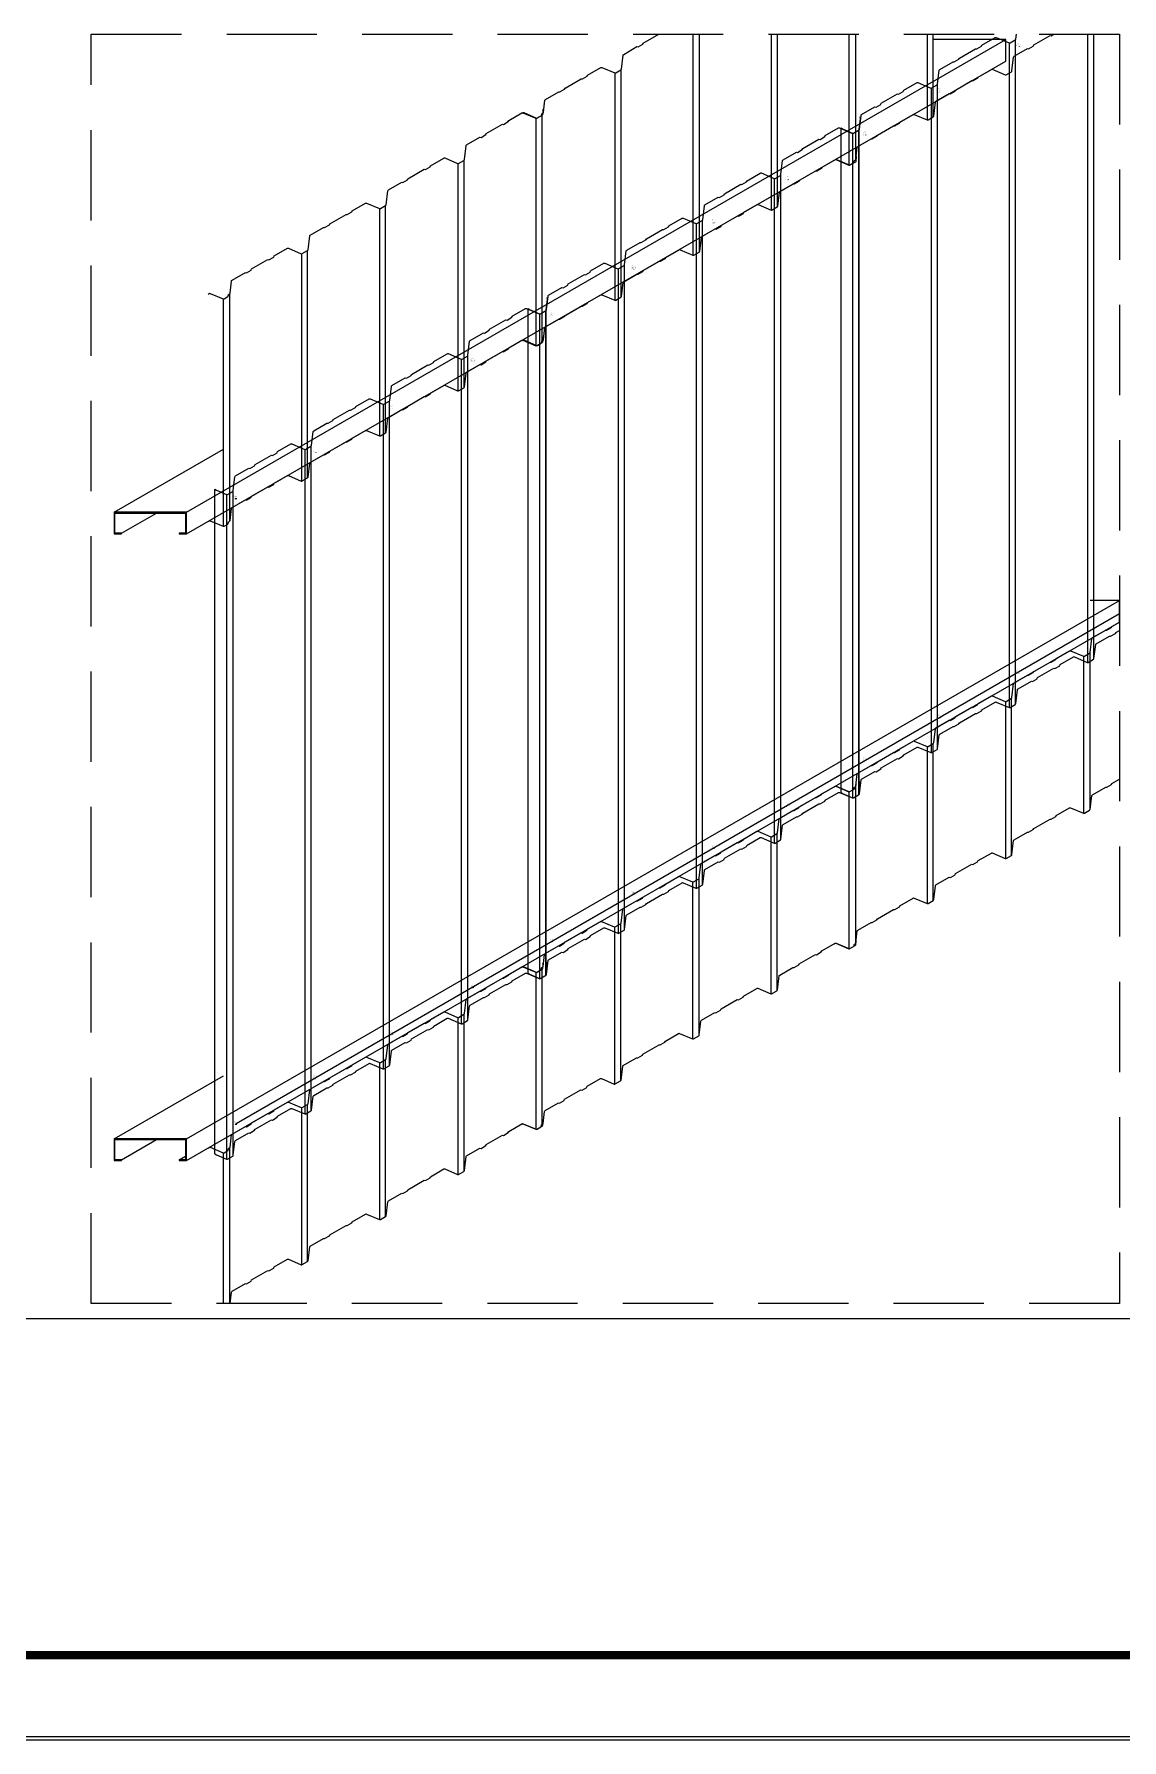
# Model space of a CAD drawing. Header units: inches. Extents: x 340055 to 349452, y -34649 to -30845.
# Drawn here: x 343097.2 to 343245.9, y -33835.7 to -33602.3 of the extents above; entities that cross this region are included whole.
import ezdxf

# ---------------------------------------------------------------- set-up
doc = ezdxf.new("R2010")
doc.units = ezdxf.units.IN
doc.header["$MEASUREMENT"] = 0
doc.linetypes.add('HIDDEN', pattern=[0.375, 0.25, -0.125])
for name, color, linetype in [('114', 114, 'Continuous'), ('251', 251, 'Continuous'), ('3', 3, 'Continuous'), ('6', 6, 'Continuous'), ('MISCEL', 7, 'Continuous'), ('NET IN', 3, 'Continuous')]:
    doc.layers.add(name, color=color, linetype=linetype)
doc.layers.add('TL-TIILE BLOCK A2$0$TL-TITLE BLOCK 1', color=7, linetype='Continuous', lineweight=50)

# ---------------------------------------------------------------- blocks, each defined once
blk = doc.blocks.new('A$C757978EA')
at = {"layer": 'MISCEL', "const_width": 1.12}
for points in [[(-34, 36, 0.01776), (-38, 34, 0.104914), (-50, 24, 0.170568), (-54, 14, 0.170568)], [(-54, 14, 0.170568), (-50, 5, 0.104914), (-38, -5, 0.066615), (-22, -11, 0.052757), (0, -13, 0.052757), (22, -11, 0.066615), (38, -5, 0.104914), (50, 5, 0.170568), (54, 14, 0.170568), (50, 24, 0.104914), (38, 34, 0.01776), (34, 36, 0.052757)], [(-54, 2, 0.170568), (-50, -8, 0.104914), (-38, -18, 0.066615), (-22, -24, 0.052757), (0, -26, 0.052757), (22, -24, 0.066615), (38, -18, 0.104914), (50, -8, 0.170568), (54, 2, 0.170568)]]:
    blk.add_lwpolyline(points, format="xyb", dxfattribs=at)
at = {"layer": 'MISCEL'}
for points, const_width in [([(-54, 14), (-54, 2)], 1.12), ([(34, 33), (34, 27), (34, 12), (14, 0), (-14, 0), (-34, 12), (-34, 27), (-34, 33)], 1.32), ([(-14, 19), (-14, 0)], 1.32), ([(14, 19), (14, 0)], 1.32), ([(54, 14), (54, 2)], 1.12)]:
    blk.add_lwpolyline(points, dxfattribs=dict(at, const_width=const_width))
at = {"layer": 'MISCEL', "const_width": 1.32}
blk.add_lwpolyline([(-34, 36), (-34, 52), (-15, 63), (15, 63), (34, 52), (34, 36), (34, 33, 0.316422), (14, 19, 0.400106), (-14, 19, 0.316422), (-34, 33)], format="xyb", close=True, dxfattribs=at)
at = {"layer": 'MISCEL'}
blk.add_lwpolyline([(-22, 30), (-24, 31)], dxfattribs=at)
blk = doc.blocks.new('561')
for p, q in [((345468.77, -38369.69), (345469.22, -38369.69)), ((345468.77, -38543.06), (345469.22, -38543.06))]:
    blk.add_line(p, q)
at = {"layer": '114', "ltscale": 8}
for p, q in [((345455.22, -38373.55), (345682.1, -38242.56)), ((345455.22, -38379.55), (345682.1, -38248.56)), ((345435.22, -38373.55), (345465.5, -38356.07)), ((345437.22, -38379.35), (345446.92, -38373.75)), ((345455.22, -38547.12), (345713.56, -38397.96)), ((345455.22, -38553.12), (345713.56, -38403.96)), ((345468.97, -38542.84), (345713.56, -38401.62)), ((345435.22, -38547.12), (345465.5, -38529.64)), ((345437.22, -38552.92), (345446.92, -38547.32)), ((345453.22, -38552.92), (345455.02, -38551.88))]:
    blk.add_line(p, q, dxfattribs=at)
for points in [[(345682.1, -38248.56), (345682.1, -38242.56), (345662.1, -38242.56)], [(345437.22, -38379.35), (345435.42, -38379.35), (345435.42, -38373.75), (345455.02, -38373.75), (345455.02, -38379.35), (345453.22, -38379.35), (345453.22, -38379.55), (345455.22, -38379.55), (345455.22, -38373.55), (345435.22, -38373.55), (345435.22, -38379.55), (345437.22, -38379.55), (345437.22, -38379.35)], [(345713.56, -38403.96), (345713.56, -38397.96), (345705.44, -38397.96)], [(345437.22, -38552.92), (345435.42, -38552.92), (345435.42, -38547.32), (345455.02, -38547.32), (345455.02, -38552.92), (345453.22, -38552.92), (345453.22, -38553.12), (345455.22, -38553.12), (345455.22, -38547.12), (345435.22, -38547.12), (345435.22, -38553.12), (345437.22, -38553.12), (345437.22, -38552.92)]]:
    blk.add_lwpolyline(points, dxfattribs=at)
at = {"layer": '251', "color": 8, "linetype": 'HIDDEN', "ltscale": 100}
blk.add_lwpolyline([(345428.89, -38241.1), (345713.56, -38241.1), (345713.56, -38592.68), (345428.89, -38592.68)], close=True, dxfattribs=at)
at = {"layer": '3', "color": 100, "true_color": 0x13ec30}
for p, q in [((345595.59, -38302.35), (345595.59, -38241.1)), ((345597.28, -38301.38), (345597.28, -38241.1)), ((345617.25, -38289.85), (345617.25, -38241.1)), ((345618.93, -38288.88), (345618.93, -38241.1)), ((345638.78, -38277.39), (345638.78, -38241.1)), ((345640.55, -38275.87), (345640.55, -38241.1)), ((345660.45, -38264.89), (345660.45, -38241.1)), ((345662.04, -38264), (345662.04, -38241.1)), ((345573.96, -38314.85), (345573.96, -38251.87)), ((345575.65, -38313.88), (345575.65, -38250.9)), ((345552.12, -38327.42), (345552.12, -38264.33)), ((345553.75, -38326.52), (345553.75, -38263.1)), ((345530.47, -38339.92), (345530.47, -38276.95)), ((345532.15, -38338.95), (345532.15, -38275.97)), ((345508.82, -38352.42), (345508.82, -38289.45)), ((345510.4, -38351.55), (345510.4, -38288.57)), ((345487.17, -38364.92), (345487.17, -38301.95)), ((345488.75, -38364.05), (345488.75, -38301.07)), ((345465.5, -38377.43), (345465.5, -38314.45)), ((345467.27, -38375.93), (345467.27, -38312.95)), ((345703.75, -38456.96), (345703.75, -38413.46)), ((345705.44, -38455.95), (345705.44, -38412.45)), ((345682.1, -38469.46), (345682.1, -38425.96)), ((345683.69, -38468.57), (345683.69, -38425.07)), ((345662.04, -38481.07), (345662.04, -38437.57)), ((345660.45, -38481.96), (345660.45, -38438.46)), ((345638.78, -38494.46), (345638.78, -38450.96)), ((345640.55, -38492.93), (345640.55, -38449.44)), ((345617.15, -38506.95), (345617.15, -38463.45)), ((345618.84, -38505.97), (345618.84, -38462.47)), ((345597.19, -38518.47), (345597.19, -38474.97)), ((345595.5, -38519.45), (345595.5, -38475.95)), ((345573.85, -38531.95), (345573.85, -38488.45)), ((345575.54, -38530.97), (345575.54, -38487.47)), ((345552.12, -38544.49), (345552.12, -38500.99)), ((345553.75, -38543.59), (345553.75, -38500.09)), ((345532.15, -38556.02), (345532.15, -38512.52)), ((345530.47, -38556.99), (345530.47, -38513.49)), ((345508.82, -38569.49), (345508.82, -38525.99)), ((345510.4, -38568.61), (345510.4, -38525.11)), ((345487.17, -38581.99), (345487.17, -38538.49)), ((345488.75, -38581.11), (345488.75, -38537.61)), ((345465.5, -38592.68), (345465.5, -38550.99)), ((345467.27, -38592.68), (345467.27, -38549.5))]:
    blk.add_line(p, q, dxfattribs=at)
at = {"layer": '3', "color": 240, "true_color": 0xfa0526}
for p, q in [((345683.15, -38427.66), (345683.15, -38243.55)), ((345684.83, -38426.68), (345684.83, -38242.58)), ((345704.78, -38415.16), (345704.78, -38241.1)), ((345706.48, -38414.18), (345706.48, -38241.1)), ((345661.51, -38440.15), (345661.51, -38256.05)), ((345663.18, -38439.18), (345663.18, -38255.08)), ((345636.5, -38451.16), (345636.5, -38267.06)), ((345641.45, -38451.73), (345641.45, -38267.63)), ((345641.55, -38451.68), (345641.55, -38267.58)), ((345639.75, -38452.7), (345639.75, -38268.6)), ((345639.75, -38452.7), (345639.75, -38268.6)), ((345618.1, -38465.2), (345618.1, -38281.1)), ((345619.8, -38464.23), (345619.8, -38280.13)), ((345596.46, -38477.7), (345596.46, -38293.6)), ((345598.15, -38476.73), (345598.15, -38292.63)), ((345576.5, -38489.23), (345576.5, -38305.13)), ((345574.83, -38490.2), (345574.83, -38306.1)), ((345549.82, -38501.2), (345549.82, -38317.1)), ((345553.07, -38502.75), (345553.07, -38318.65)), ((345553.12, -38502.73), (345553.12, -38318.62)), ((345554.77, -38501.77), (345554.77, -38317.67)), ((345554.87, -38501.73), (345554.87, -38317.63)), ((345531.41, -38515.25), (345531.41, -38331.15)), ((345533.12, -38514.27), (345533.12, -38330.17)), ((345511.47, -38526.77), (345511.47, -38342.67)), ((345509.78, -38527.75), (345509.78, -38343.65)), ((345488.15, -38540.25), (345488.15, -38356.15)), ((345489.82, -38539.27), (345489.82, -38355.17)), ((345463.14, -38551.25), (345463.14, -38367.15)), ((345466.44, -38552.77), (345466.44, -38368.67)), ((345468.18, -38551.77), (345468.18, -38367.67))]:
    blk.add_line(p, q, dxfattribs=at)
at = {"layer": '3', "color": 100, "true_color": 0x13ec30}
for points in [[(345548.09, -38263.09), (345548.29, -38262.9, -0.306219), (345548.62, -38262.83), (345552.18, -38264.35, 0.23594), (345552.44, -38264.33), (345553.46, -38263.75, 0.23594), (345553.61, -38263.52), (345553.64, -38263.25, -0.23594), (345553.74, -38263.1), (345553.96, -38262.97, 0.23594), (345554.11, -38262.75), (345554.51, -38259.42, -0.23594), (345554.66, -38259.2), (345558.34, -38257.07), (345558.66, -38257.12), (345559.96, -38256.37), (345560.07, -38256.07), (345564.58, -38253.47), (345564.89, -38253.52), (345566.19, -38252.77), (345566.31, -38252.47), (345569.99, -38250.34, -0.23594), (345570.26, -38250.33), (345573.83, -38251.85, 0.23594), (345574.09, -38251.83), (345575.55, -38250.99, 0.23594), (345575.7, -38250.77), (345576.16, -38246.92, -0.23594), (345576.31, -38246.7), (345579.99, -38244.57), (345580.31, -38244.62), (345581.61, -38243.87), (345581.73, -38243.57), (345586.01, -38241.1)], [(345634.57, -38276.11), (345634.76, -38275.91, -0.306219), (345635.09, -38275.85), (345638.65, -38277.37, 0.23594), (345638.91, -38277.35), (345639.93, -38276.76, 0.23594), (345640.08, -38276.54), (345640.11, -38276.27, -0.23594), (345640.21, -38276.12), (345640.43, -38275.99, 0.23594), (345640.58, -38275.77), (345640.98, -38272.44, -0.23594), (345641.13, -38272.21), (345644.81, -38270.09), (345645.13, -38270.14), (345646.43, -38269.39), (345646.55, -38269.09), (345651.05, -38266.49), (345651.36, -38266.54), (345652.66, -38265.79), (345652.78, -38265.49), (345656.46, -38263.36, -0.23594), (345656.73, -38263.34), (345660.3, -38264.87, 0.23594), (345660.57, -38264.85), (345662.02, -38264.01, 0.23594), (345662.17, -38263.79), (345662.63, -38259.94, -0.23594), (345662.78, -38259.71), (345666.46, -38257.59), (345666.78, -38257.64), (345668.08, -38256.89), (345668.2, -38256.59), (345672.7, -38253.99), (345673.02, -38254.04), (345674.31, -38253.29), (345674.43, -38252.99), (345678.11, -38250.86, -0.23594), (345678.38, -38250.84), (345681.95, -38252.37, 0.23594), (345682.22, -38252.35), (345683.67, -38251.51, 0.23594), (345683.82, -38251.29), (345684.28, -38247.44, -0.23594), (345684.43, -38247.21), (345688.11, -38245.09), (345688.43, -38245.14), (345689.73, -38244.39), (345689.85, -38244.09), (345694.35, -38241.49), (345694.67, -38241.54), (345695.43, -38241.1)], [(345461.3, -38313.17), (345461.49, -38312.97, -0.306219), (345461.82, -38312.91), (345465.38, -38314.42, 0.23594), (345465.65, -38314.41), (345466.67, -38313.82, 0.23594), (345466.81, -38313.6), (345466.85, -38313.33, -0.23594), (345466.95, -38313.18), (345467.17, -38313.05, 0.23594), (345467.31, -38312.83), (345467.72, -38309.5, -0.23594), (345467.86, -38309.27), (345471.55, -38307.15), (345471.86, -38307.19), (345473.16, -38306.44), (345473.28, -38306.15), (345477.78, -38303.55), (345478.1, -38303.59), (345479.4, -38302.84), (345479.51, -38302.55), (345483.2, -38300.42, -0.23594), (345483.47, -38300.4), (345487.03, -38301.92, 0.23594), (345487.3, -38301.91), (345488.75, -38301.07, 0.23594), (345488.9, -38300.84), (345489.37, -38297, -0.23594), (345489.51, -38296.77), (345493.2, -38294.65), (345493.51, -38294.69), (345494.81, -38293.94), (345494.93, -38293.65), (345499.43, -38291.05), (345499.75, -38291.09), (345501.05, -38290.34), (345501.17, -38290.05), (345504.85, -38287.92, -0.23594), (345505.12, -38287.9), (345508.68, -38289.42, 0.23594), (345508.95, -38289.41), (345510.4, -38288.57, 0.23594), (345510.55, -38288.34), (345511.02, -38284.5, -0.23594), (345511.17, -38284.27), (345514.85, -38282.15), (345515.17, -38282.19), (345516.46, -38281.44), (345516.58, -38281.15), (345521.08, -38278.55), (345521.4, -38278.59), (345522.7, -38277.84), (345522.82, -38277.55), (345526.5, -38275.42, -0.23594), (345526.77, -38275.4), (345530.33, -38276.92, 0.23594), (345530.6, -38276.91), (345532.05, -38276.07, 0.23594), (345532.2, -38275.84), (345532.67, -38272, -0.23594), (345532.82, -38271.77), (345536.5, -38269.65), (345536.82, -38269.69), (345538.11, -38268.94), (345538.23, -38268.65), (345542.73, -38266.05), (345543.05, -38266.09), (345544.35, -38265.34), (345544.47, -38265.05), (345548.15, -38262.92, -0.23594), (345548.42, -38262.9), (345551.98, -38264.42, 0.23594), (345552.25, -38264.41), (345553.75, -38263.54, 0.23594), (345553.9, -38263.32), (345554.01, -38262.38), (345553.95, -38261.98)], [(345548.09, -38326.07), (345548.29, -38325.87, -0.306219), (345548.62, -38325.81), (345552.18, -38327.33, 0.23594), (345552.44, -38327.31), (345553.46, -38326.72, 0.23594), (345553.61, -38326.5), (345553.64, -38326.23, -0.23594), (345553.74, -38326.08), (345553.96, -38325.95, 0.23594), (345554.11, -38325.73), (345554.51, -38322.4, -0.23594), (345554.66, -38322.17), (345558.34, -38320.05), (345558.66, -38320.1), (345559.96, -38319.35), (345560.07, -38319.05), (345564.58, -38316.45), (345564.89, -38316.5), (345566.19, -38315.75), (345566.31, -38315.45), (345569.99, -38313.32, -0.23594), (345570.26, -38313.31), (345573.83, -38314.83, 0.23594), (345574.09, -38314.81), (345575.55, -38313.97, 0.23594), (345575.7, -38313.75), (345576.16, -38309.9, -0.23594), (345576.31, -38309.67), (345579.99, -38307.55), (345580.31, -38307.6), (345581.61, -38306.85), (345581.73, -38306.55), (345586.23, -38303.95), (345586.54, -38304), (345587.84, -38303.25), (345587.96, -38302.95), (345591.64, -38300.82, -0.23594), (345591.91, -38300.81), (345595.48, -38302.33, 0.23594), (345595.74, -38302.31), (345597.2, -38301.47, 0.23594), (345597.35, -38301.25), (345597.81, -38297.4, -0.23594), (345597.96, -38297.17), (345601.64, -38295.05), (345601.96, -38295.1), (345603.26, -38294.35), (345603.38, -38294.05), (345607.88, -38291.45), (345608.2, -38291.5), (345609.49, -38290.75), (345609.61, -38290.45), (345613.29, -38288.32, -0.23594), (345613.56, -38288.31), (345617.13, -38289.83, 0.23594), (345617.4, -38289.81), (345618.85, -38288.97, 0.23594), (345619, -38288.75), (345619.46, -38284.9, -0.23594), (345619.61, -38284.67), (345623.29, -38282.55), (345623.61, -38282.6), (345624.91, -38281.85), (345625.03, -38281.55), (345629.53, -38278.95), (345629.85, -38279), (345631.15, -38278.25), (345631.26, -38277.95), (345634.95, -38275.82, -0.23594), (345635.21, -38275.81), (345638.78, -38277.33, 0.23594), (345639.05, -38277.31), (345640.54, -38276.45, 0.23594), (345640.69, -38276.22), (345640.81, -38275.28), (345640.75, -38274.88)], [(345461.3, -38376.14), (345461.49, -38375.95, -0.306219), (345461.82, -38375.88), (345465.38, -38377.4, 0.23594), (345465.65, -38377.38), (345466.67, -38376.8, 0.23594), (345466.81, -38376.57), (345466.85, -38376.3, -0.23594), (345466.95, -38376.15), (345467.17, -38376.03, 0.23594), (345467.31, -38375.8), (345467.72, -38372.47, -0.23594), (345467.86, -38372.25), (345471.55, -38370.12), (345471.86, -38370.17), (345473.16, -38369.42), (345473.28, -38369.12), (345477.78, -38366.52), (345478.1, -38366.57), (345479.4, -38365.82), (345479.51, -38365.52), (345483.2, -38363.4, -0.23594), (345483.47, -38363.38), (345487.03, -38364.9, 0.23594), (345487.3, -38364.88), (345488.75, -38364.05, 0.23594), (345488.9, -38363.82), (345489.37, -38359.97, -0.23594), (345489.51, -38359.75), (345493.2, -38357.62), (345493.51, -38357.67), (345494.81, -38356.92), (345494.93, -38356.62), (345499.43, -38354.02), (345499.75, -38354.07), (345501.05, -38353.32), (345501.17, -38353.02), (345504.85, -38350.9, -0.23594), (345505.12, -38350.88), (345508.68, -38352.4, 0.23594), (345508.95, -38352.38), (345510.4, -38351.55, 0.23594), (345510.55, -38351.32), (345511.02, -38347.47, -0.23594), (345511.17, -38347.25), (345514.85, -38345.12), (345515.17, -38345.17), (345516.46, -38344.42), (345516.58, -38344.12), (345521.08, -38341.52), (345521.4, -38341.57), (345522.7, -38340.82), (345522.82, -38340.52), (345526.5, -38338.4, -0.23594), (345526.77, -38338.38), (345530.33, -38339.9, 0.23594), (345530.6, -38339.88), (345532.05, -38339.05, 0.23594), (345532.2, -38338.82), (345532.67, -38334.97, -0.23594), (345532.82, -38334.75), (345536.5, -38332.62), (345536.82, -38332.67), (345538.11, -38331.92), (345538.23, -38331.62), (345542.73, -38329.02), (345543.05, -38329.07), (345544.35, -38328.32), (345544.47, -38328.02), (345548.15, -38325.9, -0.23594), (345548.42, -38325.88), (345551.98, -38327.4, 0.23594), (345552.25, -38327.38), (345553.75, -38326.52, 0.23594), (345553.9, -38326.3), (345554.01, -38325.35), (345553.95, -38324.96)], [(345634.57, -38449.68), (345634.76, -38449.48, -0.306219), (345635.09, -38449.42), (345638.65, -38450.94, 0.23594), (345638.91, -38450.92), (345639.93, -38450.33, 0.23594), (345640.08, -38450.11), (345640.11, -38449.84, -0.23594), (345640.21, -38449.69), (345640.43, -38449.56, 0.23594), (345640.58, -38449.34), (345640.98, -38446.01, -0.23594), (345641.13, -38445.78), (345644.81, -38443.66), (345645.13, -38443.71), (345646.43, -38442.96), (345646.55, -38442.66), (345651.05, -38440.06), (345651.36, -38440.11), (345652.66, -38439.36), (345652.78, -38439.06), (345656.46, -38436.93, -0.23594), (345656.73, -38436.91), (345660.3, -38438.44, 0.23594), (345660.57, -38438.42), (345662.02, -38437.58, 0.23594), (345662.17, -38437.36), (345662.63, -38433.51, -0.23594), (345662.78, -38433.28), (345666.46, -38431.16), (345666.78, -38431.2), (345668.08, -38430.45), (345668.2, -38430.16), (345672.7, -38427.56), (345673.02, -38427.6), (345674.31, -38426.85), (345674.43, -38426.56), (345678.11, -38424.43, -0.23594), (345678.38, -38424.41), (345681.95, -38425.94, 0.23594), (345682.22, -38425.92), (345683.67, -38425.08, 0.23594), (345683.82, -38424.86), (345684.28, -38421.01, -0.23594), (345684.43, -38420.78), (345688.11, -38418.66), (345688.43, -38418.7), (345689.73, -38417.95), (345689.85, -38417.66), (345694.35, -38415.06), (345694.67, -38415.1), (345695.97, -38414.35), (345696.08, -38414.06), (345699.77, -38411.93, -0.23594), (345700.03, -38411.91), (345703.6, -38413.44, 0.23594), (345703.87, -38413.42), (345705.32, -38412.58, 0.23594), (345705.47, -38412.36), (345705.93, -38408.51, -0.23594), (345706.08, -38408.28), (345709.77, -38406.16), (345710.08, -38406.2), (345711.38, -38405.45), (345711.5, -38405.16), (345713.56, -38403.96)], [(345547.98, -38499.67), (345548.18, -38499.47, -0.306219), (345548.51, -38499.41), (345552.06, -38500.92, 0.23594), (345552.33, -38500.91), (345553.35, -38500.32, 0.23594), (345553.5, -38500.1), (345553.53, -38499.83, -0.23594), (345553.63, -38499.68), (345553.85, -38499.55, 0.23594), (345553.99, -38499.33), (345554.4, -38496, -0.23594), (345554.55, -38495.77), (345558.23, -38493.65), (345558.55, -38493.69), (345559.84, -38492.94), (345559.96, -38492.65), (345564.46, -38490.05), (345564.78, -38490.09), (345566.08, -38489.34), (345566.2, -38489.05), (345569.88, -38486.92, -0.23594), (345570.15, -38486.9), (345573.71, -38488.42, 0.23594), (345573.98, -38488.41), (345575.44, -38487.57, 0.23594), (345575.58, -38487.35), (345576.05, -38483.5, -0.23594), (345576.2, -38483.27), (345579.88, -38481.15), (345580.2, -38481.19), (345581.5, -38480.44), (345581.61, -38480.15), (345586.12, -38477.55), (345586.43, -38477.59), (345587.73, -38476.84), (345587.85, -38476.55), (345591.53, -38474.42, -0.23594), (345591.8, -38474.4), (345595.36, -38475.92, 0.23594), (345595.63, -38475.91), (345597.09, -38475.07, 0.23594), (345597.23, -38474.85), (345597.7, -38471, -0.23594), (345597.85, -38470.77), (345601.53, -38468.65), (345601.85, -38468.69), (345603.15, -38467.94), (345603.26, -38467.65), (345607.77, -38465.05), (345608.08, -38465.09), (345609.38, -38464.34), (345609.5, -38464.05), (345613.18, -38461.92, -0.23594), (345613.45, -38461.9), (345617.01, -38463.42, 0.23594), (345617.28, -38463.41), (345618.74, -38462.57, 0.23594), (345618.88, -38462.35), (345619.35, -38458.5, -0.23594), (345619.5, -38458.27), (345623.18, -38456.15), (345623.5, -38456.19), (345624.8, -38455.44), (345624.91, -38455.15), (345629.42, -38452.55), (345629.73, -38452.59), (345631.03, -38451.84), (345631.15, -38451.55), (345634.83, -38449.42, -0.23594), (345635.1, -38449.4), (345638.67, -38450.92, 0.23594), (345638.93, -38450.91), (345640.43, -38450.04, 0.23594), (345640.58, -38449.82), (345640.69, -38448.88), (345640.64, -38448.48)], [(345634.57, -38493.18), (345634.76, -38492.98, -0.306219), (345635.09, -38492.92), (345638.65, -38494.43, 0.23594), (345638.91, -38494.42), (345639.93, -38493.83, 0.23594), (345640.08, -38493.61), (345640.11, -38493.33, -0.23594), (345640.21, -38493.19), (345640.43, -38493.06, 0.23594), (345640.58, -38492.83), (345640.98, -38489.51, -0.23594), (345641.13, -38489.28), (345644.81, -38487.15), (345645.13, -38487.2), (345646.43, -38486.45), (345646.55, -38486.15), (345651.05, -38483.55), (345651.36, -38483.6), (345652.66, -38482.85), (345652.78, -38482.55), (345656.46, -38480.43, -0.23594), (345656.73, -38480.41), (345660.3, -38481.93, 0.23594), (345660.57, -38481.92), (345662.02, -38481.08, 0.23594), (345662.17, -38480.85), (345662.63, -38477.01, -0.23594), (345662.78, -38476.78), (345666.46, -38474.65), (345666.78, -38474.7), (345668.08, -38473.95), (345668.2, -38473.65), (345672.7, -38471.05), (345673.02, -38471.1), (345674.31, -38470.35), (345674.43, -38470.05), (345678.11, -38467.93, -0.23594), (345678.38, -38467.91), (345681.95, -38469.43, 0.23594), (345682.22, -38469.42), (345683.67, -38468.58, 0.23594), (345683.82, -38468.35), (345684.28, -38464.51, -0.23594), (345684.43, -38464.28), (345688.11, -38462.15), (345688.43, -38462.2), (345689.73, -38461.45), (345689.85, -38461.15), (345694.35, -38458.55), (345694.67, -38458.6), (345695.97, -38457.85), (345696.08, -38457.55), (345699.77, -38455.43, -0.23594), (345700.03, -38455.41), (345703.6, -38456.93, 0.23594), (345703.87, -38456.92), (345705.32, -38456.08, 0.23594), (345705.47, -38455.85), (345705.93, -38452.01, -0.23594), (345706.08, -38451.78), (345709.77, -38449.65), (345710.08, -38449.7), (345711.38, -38448.95), (345711.5, -38448.65), (345713.56, -38447.46)], [(345547.98, -38543.17), (345548.18, -38542.97, -0.306219), (345548.51, -38542.91), (345552.06, -38544.42, 0.23594), (345552.33, -38544.41), (345553.35, -38543.82, 0.23594), (345553.5, -38543.6), (345553.53, -38543.32, -0.23594), (345553.63, -38543.17), (345553.85, -38543.05, 0.23594), (345553.99, -38542.82), (345554.4, -38539.49, -0.23594), (345554.55, -38539.27), (345558.23, -38537.14), (345558.55, -38537.19), (345559.84, -38536.44), (345559.96, -38536.14), (345564.46, -38533.54), (345564.78, -38533.59), (345566.08, -38532.84), (345566.2, -38532.54), (345569.88, -38530.42, -0.23594), (345570.15, -38530.4), (345573.71, -38531.92, 0.23594), (345573.98, -38531.91), (345575.44, -38531.07, 0.23594), (345575.58, -38530.84), (345576.05, -38526.99, -0.23594), (345576.2, -38526.77), (345579.88, -38524.64), (345580.2, -38524.69), (345581.5, -38523.94), (345581.61, -38523.64), (345586.12, -38521.04), (345586.43, -38521.09), (345587.73, -38520.34), (345587.85, -38520.04), (345591.53, -38517.92, -0.23594), (345591.8, -38517.9), (345595.36, -38519.42, 0.23594), (345595.63, -38519.41), (345597.09, -38518.57, 0.23594), (345597.23, -38518.34), (345597.7, -38514.49, -0.23594), (345597.85, -38514.27), (345601.53, -38512.14), (345601.85, -38512.19), (345603.15, -38511.44), (345603.26, -38511.14), (345607.77, -38508.54), (345608.08, -38508.59), (345609.38, -38507.84), (345609.5, -38507.54), (345613.18, -38505.42, -0.23594), (345613.45, -38505.4), (345617.01, -38506.92, 0.23594), (345617.28, -38506.91), (345618.74, -38506.07, 0.23594), (345618.88, -38505.84), (345619.35, -38501.99, -0.23594), (345619.5, -38501.77), (345623.18, -38499.64), (345623.5, -38499.69), (345624.8, -38498.94), (345624.91, -38498.64), (345629.42, -38496.04), (345629.73, -38496.09), (345631.03, -38495.34), (345631.15, -38495.04), (345634.83, -38492.92, -0.23594), (345635.1, -38492.9), (345638.67, -38494.42, 0.23594), (345638.93, -38494.41), (345640.43, -38493.54, 0.23594), (345640.58, -38493.32), (345640.69, -38492.37), (345640.64, -38491.98)], [(345461.3, -38549.71), (345461.49, -38549.52, -0.306219), (345461.82, -38549.45), (345465.38, -38550.97, 0.23594), (345465.65, -38550.95), (345466.67, -38550.37, 0.23594), (345466.81, -38550.14), (345466.85, -38549.87, -0.23594), (345466.95, -38549.72), (345467.17, -38549.6, 0.23594), (345467.31, -38549.37), (345467.72, -38546.04, -0.23594), (345467.86, -38545.82), (345471.55, -38543.69), (345471.86, -38543.74), (345473.16, -38542.99), (345473.28, -38542.69), (345477.78, -38540.09), (345478.1, -38540.14), (345479.4, -38539.39), (345479.51, -38539.09), (345483.2, -38536.97, -0.23594), (345483.47, -38536.95), (345487.03, -38538.47, 0.23594), (345487.3, -38538.45), (345488.75, -38537.61, 0.23594), (345488.9, -38537.39), (345489.37, -38533.54, -0.23594), (345489.51, -38533.32), (345493.2, -38531.19), (345493.51, -38531.24), (345494.81, -38530.49), (345494.93, -38530.19), (345499.43, -38527.59), (345499.75, -38527.64), (345501.05, -38526.89), (345501.17, -38526.59), (345504.85, -38524.47, -0.23594), (345505.12, -38524.45), (345508.68, -38525.97, 0.23594), (345508.95, -38525.95), (345510.4, -38525.11, 0.23594), (345510.55, -38524.89), (345511.02, -38521.04, -0.23594), (345511.17, -38520.82), (345514.85, -38518.69), (345515.17, -38518.74), (345516.46, -38517.99), (345516.58, -38517.69), (345521.08, -38515.09), (345521.4, -38515.14), (345522.7, -38514.39), (345522.82, -38514.09), (345526.5, -38511.97, -0.23594), (345526.77, -38511.95), (345530.33, -38513.47, 0.23594), (345530.6, -38513.45), (345532.05, -38512.61, 0.23594), (345532.2, -38512.39), (345532.67, -38508.54, -0.23594), (345532.82, -38508.32), (345536.5, -38506.19), (345536.82, -38506.24), (345538.11, -38505.49), (345538.23, -38505.19), (345542.73, -38502.59), (345543.05, -38502.64), (345544.35, -38501.89), (345544.47, -38501.59), (345548.15, -38499.47, -0.23594), (345548.42, -38499.45), (345551.98, -38500.97, 0.23594), (345552.25, -38500.95), (345553.75, -38500.09, 0.23594), (345553.9, -38499.87), (345554.01, -38498.92), (345553.95, -38498.53)], [(345467.34, -38592.68), (345467.72, -38589.54, -0.23594), (345467.86, -38589.32), (345471.55, -38587.19), (345471.86, -38587.24), (345473.16, -38586.49), (345473.28, -38586.19), (345477.78, -38583.59), (345478.1, -38583.64), (345479.4, -38582.89), (345479.51, -38582.59), (345483.2, -38580.46, -0.23594), (345483.47, -38580.45), (345487.03, -38581.97, 0.23594), (345487.3, -38581.95), (345488.75, -38581.11, 0.23594), (345488.9, -38580.89), (345489.37, -38577.04, -0.23594), (345489.51, -38576.82), (345493.2, -38574.69), (345493.51, -38574.74), (345494.81, -38573.99), (345494.93, -38573.69), (345499.43, -38571.09), (345499.75, -38571.14), (345501.05, -38570.39), (345501.17, -38570.09), (345504.85, -38567.96, -0.23594), (345505.12, -38567.95), (345508.68, -38569.47, 0.23594), (345508.95, -38569.45), (345510.4, -38568.61, 0.23594), (345510.55, -38568.39), (345511.02, -38564.54, -0.23594), (345511.17, -38564.32), (345514.85, -38562.19), (345515.17, -38562.24), (345516.46, -38561.49), (345516.58, -38561.19), (345521.08, -38558.59), (345521.4, -38558.64), (345522.7, -38557.89), (345522.82, -38557.59), (345526.5, -38555.46, -0.23594), (345526.77, -38555.45), (345530.33, -38556.97, 0.23594), (345530.6, -38556.95), (345532.05, -38556.11, 0.23594), (345532.2, -38555.89), (345532.67, -38552.04, -0.23594), (345532.82, -38551.82), (345536.5, -38549.69), (345536.82, -38549.74), (345538.11, -38548.99), (345538.23, -38548.69), (345542.73, -38546.09), (345543.05, -38546.14), (345544.35, -38545.39), (345544.47, -38545.09), (345548.15, -38542.96, -0.23594), (345548.42, -38542.95), (345551.98, -38544.47, 0.23594), (345552.25, -38544.45), (345553.75, -38543.59, 0.23594), (345553.9, -38543.36), (345554.01, -38542.42), (345553.95, -38542.02)]]:
    blk.add_lwpolyline(points, format="xyb", dxfattribs=at)
at = {"layer": '3', "color": 240, "true_color": 0xfa0526}
for points in [[(345636.5, -38267.06), (345636.89, -38267.37), (345639.67, -38268.56, 0.23594), (345639.93, -38268.54), (345641.43, -38267.67, 0.23594), (345641.58, -38267.45), (345642.04, -38263.6, -0.23594), (345642.19, -38263.38), (345645.87, -38261.25), (345646.19, -38261.3), (345647.49, -38260.55), (345647.61, -38260.25), (345652.11, -38257.65), (345652.43, -38257.7), (345653.73, -38256.95), (345653.84, -38256.65), (345657.53, -38254.53, -0.23594), (345657.79, -38254.51), (345661.36, -38256.03, 0.23594), (345661.63, -38256.01), (345663.08, -38255.17, 0.23594), (345663.23, -38254.95), (345663.69, -38251.1, -0.23594), (345663.84, -38250.88), (345667.53, -38248.75), (345667.84, -38248.8), (345669.14, -38248.05), (345669.26, -38247.75), (345673.76, -38245.15), (345674.08, -38245.2), (345675.38, -38244.45), (345675.49, -38244.15), (345679.18, -38242.03, -0.23594), (345679.44, -38242.01), (345683.01, -38243.53, 0.23594), (345683.28, -38243.51), (345684.73, -38242.67, 0.23594), (345684.88, -38242.45), (345685.04, -38241.1)], [(345549.82, -38317.1), (345550.21, -38317.42), (345552.98, -38318.6, 0.23594), (345553.25, -38318.59), (345554.75, -38317.72, 0.23594), (345554.9, -38317.5), (345555.36, -38313.65, -0.23594), (345555.51, -38313.42), (345559.19, -38311.3), (345559.51, -38311.35), (345560.81, -38310.6), (345560.92, -38310.3), (345565.43, -38307.7), (345565.74, -38307.75), (345567.04, -38307), (345567.16, -38306.7), (345570.84, -38304.57, -0.23594), (345571.11, -38304.56), (345574.68, -38306.08, 0.23594), (345574.94, -38306.06), (345576.4, -38305.22, 0.23594), (345576.55, -38305), (345577.01, -38301.15, -0.23594), (345577.16, -38300.92), (345580.84, -38298.8), (345581.16, -38298.85), (345582.46, -38298.1), (345582.58, -38297.8), (345587.08, -38295.2), (345587.4, -38295.25), (345588.69, -38294.5), (345588.81, -38294.2), (345592.49, -38292.07, -0.23594), (345592.76, -38292.06), (345596.33, -38293.58, 0.23594), (345596.6, -38293.56), (345598.05, -38292.72, 0.23594), (345598.2, -38292.5), (345598.66, -38288.65, -0.23594), (345598.81, -38288.42), (345602.49, -38286.3), (345602.81, -38286.35), (345604.11, -38285.6), (345604.23, -38285.3), (345608.73, -38282.7), (345609.05, -38282.75), (345610.34, -38282), (345610.46, -38281.7), (345614.14, -38279.57, -0.23594), (345614.41, -38279.56), (345617.98, -38281.08, 0.23594), (345618.25, -38281.06), (345619.7, -38280.22, 0.23594), (345619.85, -38280), (345620.31, -38276.15, -0.23594), (345620.46, -38275.92), (345624.15, -38273.8), (345624.46, -38273.85), (345625.76, -38273.1), (345625.88, -38272.8), (345630.38, -38270.2), (345630.7, -38270.25), (345632, -38269.5), (345632.11, -38269.2), (345635.8, -38267.07, -0.23594), (345636.06, -38267.06), (345639.63, -38268.58, 0.23594), (345639.9, -38268.56), (345641.35, -38267.72, 0.23594), (345641.5, -38267.5), (345641.86, -38264.5), (345641.79, -38264)], [(345463.14, -38367.15), (345463.52, -38367.46), (345466.3, -38368.65, 0.23594), (345466.57, -38368.63), (345468.07, -38367.77, 0.23594), (345468.21, -38367.54), (345468.68, -38363.69, -0.23594), (345468.83, -38363.47), (345472.51, -38361.34), (345472.83, -38361.39), (345474.13, -38360.64), (345474.24, -38360.34), (345478.75, -38357.74), (345479.06, -38357.79), (345480.36, -38357.04), (345480.48, -38356.74), (345484.16, -38354.62, -0.23594), (345484.43, -38354.6), (345488, -38356.12, 0.23594), (345488.26, -38356.11), (345489.72, -38355.27, 0.23594), (345489.87, -38355.04), (345490.33, -38351.19, -0.23594), (345490.48, -38350.97), (345494.16, -38348.84), (345494.48, -38348.89), (345495.78, -38348.14), (345495.89, -38347.84), (345500.4, -38345.24), (345500.71, -38345.29), (345502.01, -38344.54), (345502.13, -38344.24), (345505.81, -38342.12, -0.23594), (345506.08, -38342.1), (345509.65, -38343.62, 0.23594), (345509.91, -38343.61), (345511.37, -38342.77, 0.23594), (345511.52, -38342.54), (345511.98, -38338.69, -0.23594), (345512.13, -38338.47), (345515.81, -38336.34), (345516.13, -38336.39), (345517.43, -38335.64), (345517.54, -38335.34), (345522.05, -38332.74), (345522.36, -38332.79), (345523.66, -38332.04), (345523.78, -38331.74), (345527.46, -38329.62, -0.23594), (345527.73, -38329.6), (345531.3, -38331.12, 0.23594), (345531.56, -38331.11), (345533.02, -38330.27, 0.23594), (345533.17, -38330.04), (345533.63, -38326.19, -0.23594), (345533.78, -38325.97), (345537.46, -38323.84), (345537.78, -38323.89), (345539.08, -38323.14), (345539.2, -38322.84), (345543.7, -38320.24), (345544.01, -38320.29), (345545.31, -38319.54), (345545.43, -38319.24), (345549.11, -38317.12, -0.23594), (345549.38, -38317.1), (345552.95, -38318.62, 0.23594), (345553.22, -38318.61), (345554.67, -38317.77, 0.23594), (345554.82, -38317.54), (345555.18, -38314.54), (345555.11, -38314.05)], [(345636.5, -38451.16), (345636.89, -38451.47), (345639.67, -38452.66, 0.23594), (345639.93, -38452.64), (345641.43, -38451.78, 0.23594), (345641.58, -38451.55), (345642.04, -38447.7, -0.23594), (345642.19, -38447.48), (345645.87, -38445.35), (345646.19, -38445.4), (345647.49, -38444.65), (345647.61, -38444.35), (345652.11, -38441.75), (345652.43, -38441.8), (345653.73, -38441.05), (345653.84, -38440.75), (345657.53, -38438.63, -0.23594), (345657.79, -38438.61), (345661.36, -38440.13, 0.23594), (345661.63, -38440.12), (345663.08, -38439.28, 0.23594), (345663.23, -38439.05), (345663.69, -38435.2, -0.23594), (345663.84, -38434.98), (345667.53, -38432.85), (345667.84, -38432.9), (345669.14, -38432.15), (345669.26, -38431.85), (345673.76, -38429.25), (345674.08, -38429.3), (345675.38, -38428.55), (345675.49, -38428.25), (345679.18, -38426.13, -0.23594), (345679.44, -38426.11), (345683.01, -38427.63, 0.23594), (345683.28, -38427.62), (345684.73, -38426.78, 0.23594), (345684.88, -38426.55), (345685.35, -38422.7, -0.23594), (345685.49, -38422.48), (345689.18, -38420.35), (345689.49, -38420.4), (345690.79, -38419.65), (345690.91, -38419.35), (345695.41, -38416.75), (345695.73, -38416.8), (345697.03, -38416.05), (345697.14, -38415.75), (345700.83, -38413.63, -0.23594), (345701.09, -38413.61), (345704.66, -38415.13, 0.23594), (345704.93, -38415.12), (345706.38, -38414.28, 0.23594), (345706.53, -38414.05), (345707, -38410.2, -0.23594), (345707.14, -38409.98), (345710.83, -38407.85), (345711.14, -38407.9), (345712.44, -38407.15), (345712.56, -38406.85), (345713.56, -38406.27)], [(345549.82, -38501.2), (345550.21, -38501.52), (345552.98, -38502.7, 0.23594), (345553.25, -38502.69), (345554.75, -38501.82, 0.23594), (345554.9, -38501.6), (345555.36, -38497.75, -0.23594), (345555.51, -38497.53), (345559.19, -38495.4), (345559.51, -38495.45), (345560.81, -38494.7), (345560.92, -38494.4), (345565.43, -38491.8), (345565.74, -38491.85), (345567.04, -38491.1), (345567.16, -38490.8), (345570.84, -38488.67, -0.23594), (345571.11, -38488.66), (345574.68, -38490.18, 0.23594), (345574.94, -38490.16), (345576.4, -38489.32, 0.23594), (345576.55, -38489.1), (345577.01, -38485.25, -0.23594), (345577.16, -38485.03), (345580.84, -38482.9), (345581.16, -38482.95), (345582.46, -38482.2), (345582.58, -38481.9), (345587.08, -38479.3), (345587.4, -38479.35), (345588.69, -38478.6), (345588.81, -38478.3), (345592.49, -38476.17, -0.23594), (345592.76, -38476.16), (345596.33, -38477.68, 0.23594), (345596.6, -38477.66), (345598.05, -38476.82, 0.23594), (345598.2, -38476.6), (345598.66, -38472.75, -0.23594), (345598.81, -38472.53), (345602.49, -38470.4), (345602.81, -38470.45), (345604.11, -38469.7), (345604.23, -38469.4), (345608.73, -38466.8), (345609.05, -38466.85), (345610.34, -38466.1), (345610.46, -38465.8), (345614.14, -38463.67, -0.23594), (345614.41, -38463.66), (345617.98, -38465.18, 0.23594), (345618.25, -38465.16), (345619.7, -38464.32, 0.23594), (345619.85, -38464.1), (345620.31, -38460.25, -0.23594), (345620.46, -38460.03), (345624.15, -38457.9), (345624.46, -38457.95), (345625.76, -38457.2), (345625.88, -38456.9), (345630.38, -38454.3), (345630.7, -38454.35), (345632, -38453.6), (345632.11, -38453.3), (345635.8, -38451.17, -0.23594), (345636.06, -38451.16), (345639.63, -38452.68, 0.23594), (345639.9, -38452.66), (345641.35, -38451.82, 0.23594), (345641.5, -38451.6), (345641.86, -38448.6), (345641.79, -38448.11)], [(345463.14, -38551.25), (345463.52, -38551.56), (345466.3, -38552.75, 0.23594), (345466.57, -38552.73), (345468.07, -38551.87, 0.23594), (345468.21, -38551.64), (345468.68, -38547.8, -0.23594), (345468.83, -38547.57), (345472.51, -38545.45), (345472.83, -38545.49), (345474.13, -38544.74), (345474.24, -38544.45), (345478.75, -38541.85), (345479.06, -38541.89), (345480.36, -38541.14), (345480.48, -38540.85), (345484.16, -38538.72, -0.23594), (345484.43, -38538.7), (345488, -38540.22, 0.23594), (345488.26, -38540.21), (345489.72, -38539.37, 0.23594), (345489.87, -38539.14), (345490.33, -38535.3, -0.23594), (345490.48, -38535.07), (345494.16, -38532.95), (345494.48, -38532.99), (345495.78, -38532.24), (345495.89, -38531.95), (345500.4, -38529.35), (345500.71, -38529.39), (345502.01, -38528.64), (345502.13, -38528.35), (345505.81, -38526.22, -0.23594), (345506.08, -38526.2), (345509.65, -38527.72, 0.23594), (345509.91, -38527.71), (345511.37, -38526.87, 0.23594), (345511.52, -38526.64), (345511.98, -38522.8, -0.23594), (345512.13, -38522.57), (345515.81, -38520.45), (345516.13, -38520.49), (345517.43, -38519.74), (345517.54, -38519.45), (345522.05, -38516.85), (345522.36, -38516.89), (345523.66, -38516.14), (345523.78, -38515.85), (345527.46, -38513.72, -0.23594), (345527.73, -38513.7), (345531.3, -38515.22, 0.23594), (345531.56, -38515.21), (345533.02, -38514.37, 0.23594), (345533.17, -38514.14), (345533.63, -38510.3, -0.23594), (345533.78, -38510.07), (345537.46, -38507.94), (345537.78, -38507.99), (345539.08, -38507.24), (345539.2, -38506.94), (345543.7, -38504.34), (345544.01, -38504.39), (345545.31, -38503.64), (345545.43, -38503.34), (345549.11, -38501.22, -0.23594), (345549.38, -38501.2), (345552.95, -38502.72, 0.23594), (345553.22, -38502.71), (345554.67, -38501.87, 0.23594), (345554.82, -38501.64), (345555.18, -38498.65), (345555.11, -38498.15)]]:
    blk.add_lwpolyline(points, format="xyb", dxfattribs=at)
at = {"layer": '6', "linetype": 'ByBlock', "ltscale": 0.5, "extrusion": (0, 0, -1), "xscale": 0.01181249992805533, "yscale": 0.01181249992805533, "zscale": -0.0118125, "rotation": 90}
for p in [(-345685.47, -38244.2), (-345663.49, -38256.89), (-345642.91, -38268.77), (-345621.49, -38281.14), (-345600.95, -38293), (-345578.75, -38305.81), (-345556.18, -38318.84), (-345534.26, -38331.5), (-345511.87, -38344.43), (-345490.67, -38356.67), (-345468.48, -38369.48), (-345685.47, -38417.57), (-345663.49, -38430.26), (-345642.91, -38442.14), (-345621.49, -38454.51), (-345600.95, -38466.37), (-345578.75, -38479.18), (-345556.18, -38492.21), (-345534.26, -38504.87), (-345511.87, -38517.8), (-345490.67, -38530.04), (-345468.48, -38542.85)]:
    blk.add_blockref('A$C757978EA', p, dxfattribs=at)
blk = doc.blocks.new('kt kien truc 1')
at = {"layer": 'Defpoints', "color": 8}
blk.add_lwpolyline([(0, 0), (594, 0), (594, 420), (0, 420)], close=True, dxfattribs=at)
at = {"layer": 'TL-TIILE BLOCK A2$0$TL-TITLE BLOCK 1', "const_width": 1}
blk.add_lwpolyline([(20, 10), (579, 10), (584, 15), (584, 405), (579, 410), (20, 410), (15, 405), (15, 15)], close=True, dxfattribs=at)

msp = doc.modelspace()

# ---------------------------------------------------------------- linework, layer by layer
at = {"color": 8}
msp.add_lwpolyline([(342820.598, -33426.5398), (343389.936, -33426.5398), (343389.936, -33778.1197), (342820.598, -33778.1197)], close=True, dxfattribs=at)
at = {"layer": 'NET IN'}
msp.add_lwpolyline([(342801.0108, -33348.7137), (343489.7906, -33348.7137), (343489.7906, -33835.3143), (342801.0108, -33835.3143)], close=True, dxfattribs=at)

# ---------------------------------------------------------------- block references
at = {"color": 8, "xscale": 0.4939682343783716, "yscale": 0.4939682343783716, "zscale": 0.4939682343783716}
msp.add_blockref('561', (172474.0824, -14712.4431), dxfattribs=at)
at = {"layer": '3', "xscale": 1.159562065285868, "yscale": 1.159562065285868, "zscale": 1.159562065285868}
msp.add_blockref('kt kien truc 1', (342801.0108, -33835.7298), dxfattribs=at)

doc.saveas('drawing.dxf')
